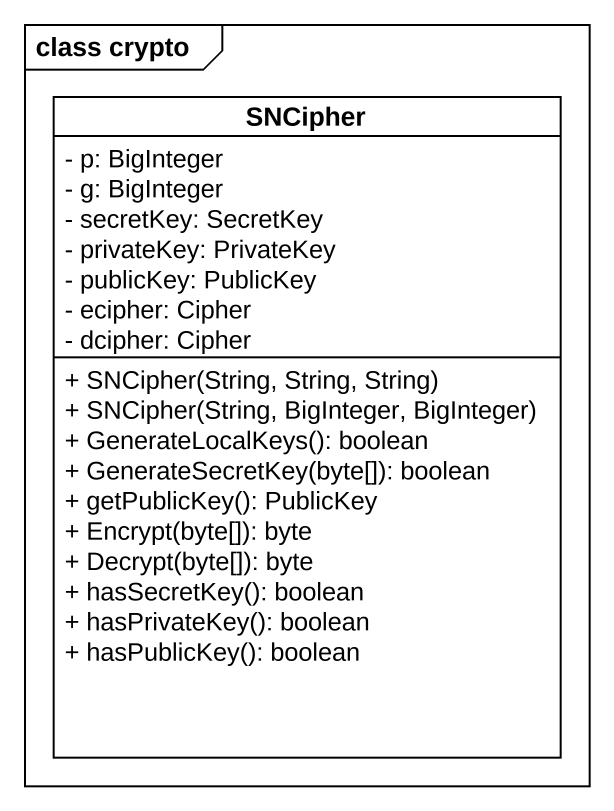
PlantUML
@startuml
mainframe class crypto
hide circle
hide empty members
skinparam classAttributeIconSize 0
class SNCipher {
  - p: BigInteger
  - g: BigInteger
  - secretKey: SecretKey
  - privateKey: PrivateKey
  - publicKey: PublicKey
  - ecipher: Cipher
  - dcipher: Cipher
  + SNCipher(String, String, String)
  + SNCipher(String, BigInteger, BigInteger)
  + GenerateLocalKeys(): boolean
  + GenerateSecretKey(byte[]): boolean
  + getPublicKey(): PublicKey
  + Encrypt(byte[]): byte
  + Decrypt(byte[]): byte
  + hasSecretKey(): boolean
  + hasPrivateKey(): boolean
  + hasPublicKey(): boolean
}
@enduml
